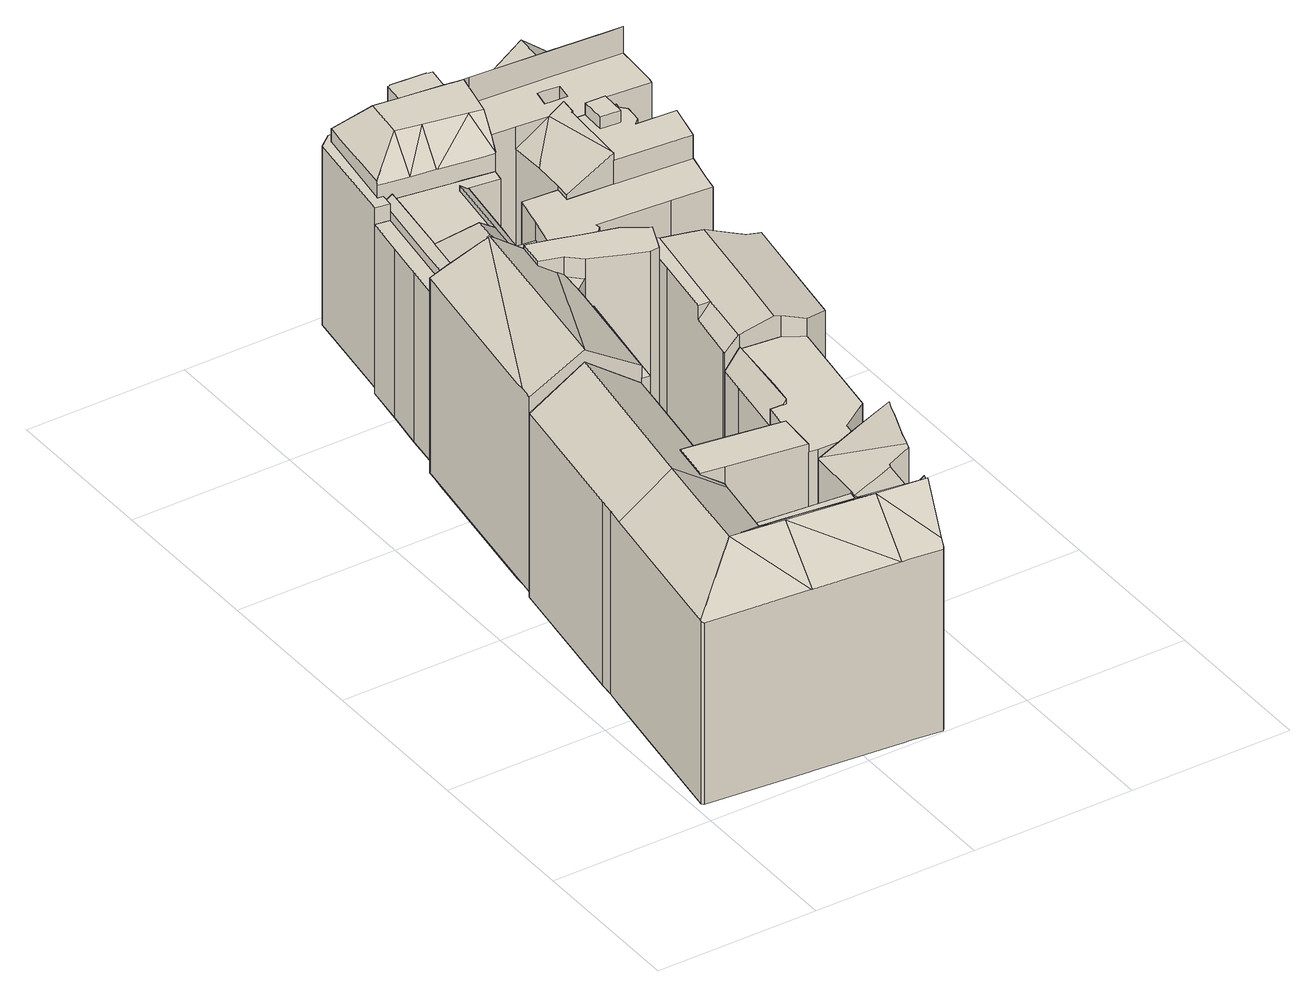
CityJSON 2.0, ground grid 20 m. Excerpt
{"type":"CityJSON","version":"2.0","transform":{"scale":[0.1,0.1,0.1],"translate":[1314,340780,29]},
"CityObjects":{
"building1":{"type":"Building","children":["building1-1","building1-2","building1-3","building1-4","building1-5","building1-6"]},
"building1-1":{"type":"BuildingPart","attributes":{"measuredHeight":24.8,"roofType":"PULTDACH","HoeheDach":"55","NiedrigsteTraufeDesGebaeudes":"52","Blattnummer":"102081","HoeheGrund":"30"},"parents":["building1"],"geometry":[{"type":"Solid","lod":"2","boundaries":[[[[0,1,2,3]],[[3,2,4,5]],[[5,4,6,7]],[[8,9,10,1,0]],[[8,11,7,6,12,9]],[[11,8,0,3,5,7]],[[10,9,12,6,4,2,1]]]]}]},
"building1-2":{"type":"BuildingPart","attributes":{"measuredHeight":22.39,"roofType":"FLACHDACH","HoeheDach":"53","NiedrigsteTraufeDesGebaeudes":"53","Blattnummer":"102081","HoeheGrund":"30"},"parents":["building1"],"geometry":[{"type":"Solid","lod":"2","boundaries":[[[[13,14,15,16]],[[17,18,19,20]],[[20,19,14,13]],[[19,18,15,14]],[[18,17,16,15]],[[17,20,13,16]]]]}]},
"building1-3":{"type":"BuildingPart","attributes":{"measuredHeight":28.14,"roofType":"SATTELDACH","HoeheDach":"58","NiedrigsteTraufeDesGebaeudes":"53","Blattnummer":"102081","HoeheGrund":"29"},"parents":["building1"],"geometry":[{"type":"Solid","lod":"2","boundaries":[[[[21,22,23,24,25,26]],[[27,28,29,30,31,32]],[[33,34,35,36,37,38]],[[39,40,41,42,43,44]],[[45,46,47,48,49,20]],[[50,51,52,53,54,55]],[[56,57,58,59,53,52]],[[60,61,62,63,64,65]],[[66,67,68,69,70,59,58,71,55,54,72]],[[54,53,59,70,73,20,49,74,75,76,72]],[[72,76,75,77,78,79,80]],[[81,82,72,80,83]],[[77,75,60,65,84,85,78]],[[82,86,66,72]],[[74,49,48,87,88,44,43,42,61,60,75]],[[89,66,86]],[[89,90,67,66]],[[67,91,68]],[[92,93,94,95,96,67,90]],[[97,98,33,38,99,100,101,91,67]],[[96,97,67]],[[99,102,103,100]],[[102,104,26,25,27,32,105,103]],[[25,24,106,107,108,28,27]],[[98,109,34,33]],[[110,81,83,111]],[[112,85,84,113]],[[113,84,65,64]],[[50,55,71,114]],[[114,71,58,57]],[[62,61,42,41]],[[39,44,88,115]],[[115,88,87,116]],[[116,87,48,47]],[[117,95,94,118]],[[118,94,93,119]],[[120,105,32,31]],[[21,26,104,121]],[[29,28,108,122]],[[122,108,107,123]],[[123,107,106,124]],[[124,106,24,23]],[[35,34,109,125]],[[83,80,79,78,85,112,126,127,128,111]],[[68,91,101,129,130,131,132,69]],[[133,134,135,136,137,119,93,92,90,89,86,82,81,110]],[[96,95,117,138,139,140,125,109,98,97]],[[123,124,23,22,21,121,141,142,37,36,35,125,140,139,138,117,118,119,137,136,135,134,133,110,111,128,127,126,112,113,64,63,62,41,40,39,115,116,47,46,45,143,144,132,131,130,129,145,146,120,31,30,29,122],[56,52,51,50,114,57]],[[132,144,143,45,20,73,70,69]],[[101,100,103,105,120,146,145,129]],[[37,142,141,121,104,102,99,38]]]]}]},
"building1-4":{"type":"BuildingPart","attributes":{"measuredHeight":24.5,"roofType":"FLACHDACH","HoeheDach":"54","NiedrigsteTraufeDesGebaeudes":"54","Blattnummer":"102081","HoeheGrund":"29"},"parents":["building1"],"geometry":[{"type":"Solid","lod":"2","boundaries":[[[[147,148,149,150,151,152,153,154,29,31,155]],[[156,157,158,159,160,161,162,163,164,165,166]],[[166,165,148,147]],[[165,164,149,148]],[[164,163,150,149]],[[163,162,151,150]],[[162,161,152,151]],[[161,160,153,152]],[[160,159,154,153]],[[159,158,29,154]],[[158,157,31,29]],[[157,156,155,31]],[[156,166,147,155]]]]}]},
"building1-5":{"type":"BuildingPart","attributes":{"measuredHeight":24.99,"roofType":"FLACHDACH","HoeheDach":"55","NiedrigsteTraufeDesGebaeudes":"55","Blattnummer":"102081","HoeheGrund":"30"},"parents":["building1"],"geometry":[{"type":"Solid","lod":"2","boundaries":[[[[167,168,169,170]],[[171,172,168,167]],[[173,174,175,176,172,171]],[[174,177,178,179,180,175]],[[181,179,178,182,170,169]],[[177,174,173,171,167,170,182,178]],[[172,176,175,180,179,181,169,168]]]]}]},
"building1-6":{"type":"BuildingPart","attributes":{"measuredHeight":4.53,"roofType":"FLACHDACH","HoeheDach":"34","NiedrigsteTraufeDesGebaeudes":"34","Blattnummer":"102081","HoeheGrund":"30"},"parents":["building1"],"geometry":[{"type":"Solid","lod":"2","boundaries":[[[[183,184,185,186,187,188]],[[189,190,191,192,193,194]],[[194,193,184,183]],[[193,192,185,184]],[[192,191,186,185]],[[191,190,187,186]],[[190,189,188,187]],[[189,194,183,188]]]]}]},
"building2":{"type":"Building","children":["building2-1","building2-2","building2-3","building2-4","building2-5","building2-6","building2-7"]},
"building2-1":{"type":"BuildingPart","attributes":{"measuredHeight":20.44,"roofType":"FLACHDACH","HoeheDach":"55","NiedrigsteTraufeDesGebaeudes":"55","Blattnummer":"102081","HoeheGrund":"34"},"parents":["building2"],"geometry":[{"type":"Solid","lod":"2","boundaries":[[[[195,196,197,198]],[[199,200,201,202]],[[202,201,196,195]],[[201,200,197,196]],[[200,199,198,197]],[[199,202,195,198]]]]}]},
"building2-2":{"type":"BuildingPart","attributes":{"measuredHeight":21.63,"roofType":"FLACHDACH","HoeheDach":"56","NiedrigsteTraufeDesGebaeudes":"56","Blattnummer":"102081","HoeheGrund":"35"},"parents":["building2"],"geometry":[{"type":"Solid","lod":"2","boundaries":[[[[203,204,205,206,207,208,209,210]],[[211,212,213,214,215,216,217,218]],[[218,217,204,203]],[[217,216,205,204]],[[216,215,206,205]],[[215,214,207,206]],[[214,213,208,207]],[[213,212,209,208]],[[212,211,210,209]],[[211,218,203,210]]]]}]},
"building2-3":{"type":"BuildingPart","attributes":{"measuredHeight":22.64,"roofType":"FLACHDACH","HoeheDach":"54","NiedrigsteTraufeDesGebaeudes":"54","Blattnummer":"102081","HoeheGrund":"31"},"parents":["building2"],"geometry":[{"type":"Solid","lod":"2","boundaries":[[[[219,220,221,222,223,224]],[[225,226,227,228,229,230]],[[230,229,220,219]],[[229,228,221,220]],[[228,227,222,221]],[[227,226,223,222]],[[226,225,224,223]],[[225,230,219,224]]]]}]},
"building2-4":{"type":"BuildingPart","attributes":{"measuredHeight":21.76,"roofType":"FLACHDACH","HoeheDach":"53","NiedrigsteTraufeDesGebaeudes":"53","Blattnummer":"102081","HoeheGrund":"32"},"parents":["building2"],"geometry":[{"type":"Solid","lod":"2","boundaries":[[[[231,232,233,234,235,236]],[[237,238,239,240,241,242]],[[242,241,232,231]],[[241,240,233,232]],[[240,239,234,233]],[[239,238,235,234]],[[238,237,236,235]],[[237,242,231,236]]]]}]},
"building2-5":{"type":"BuildingPart","attributes":{"measuredHeight":22.94,"roofType":"FLACHDACH","HoeheDach":"55","NiedrigsteTraufeDesGebaeudes":"55","Blattnummer":"102081","HoeheGrund":"33"},"parents":["building2"],"geometry":[{"type":"Solid","lod":"2","boundaries":[[[[243,244,245,246,247,248,249,250,251,252,253,254,255,256,257,258,259]],[[260,261,262,263,264,265,266,267,268,269,270,271,272,273,274,275,276]],[[276,275,244,243]],[[275,274,245,244]],[[274,273,246,245]],[[273,272,247,246]],[[272,271,248,247]],[[271,270,249,248]],[[270,269,250,249]],[[269,268,251,250]],[[268,267,252,251]],[[267,266,253,252]],[[266,265,254,253]],[[265,264,255,254]],[[264,263,256,255]],[[263,262,257,256]],[[262,261,258,257]],[[261,260,259,258]],[[260,276,243,259]]]]}]},
"building2-6":{"type":"BuildingPart","attributes":{"measuredHeight":28.4,"roofType":"FLACHDACH","HoeheDach":"59","NiedrigsteTraufeDesGebaeudes":"55","Blattnummer":"102081","HoeheGrund":"31"},"parents":["building2"],"geometry":[{"type":"Solid","lod":"2","boundaries":[[[[277,278,279,280]],[[278,281,279]],[[282,281,278,277]],[[283,279,281,284]],[[285,286,287,288]],[[289,290,291,292]],[[292,291,293,294]],[[284,281,295,296]],[[296,295,297]],[[298,299,297]],[[300,301,302,303]],[[284,296,297,299,302,301,304,305,306,307,283]],[[308,309,310,294,293,282,277,280,311,312]],[[313,306,305,304,301,300,314,315,316,288,287]],[[303,317,318,289,292,294,310,309,308,312,319,285,288,316,315,314,300]],[[280,279,320,313,287,286,321,311]],[[311,321,286,285,319,312]],[[289,318,317,299,298,322,290]],[[303,302,299,317]],[[283,307,306,313,320,279]],[[293,291,290,322,298,297,295,281,282]]]]}]},
"building2-7":{"type":"BuildingPart","attributes":{"measuredHeight":27.66,"roofType":"FLACHDACH","HoeheDach":"61","NiedrigsteTraufeDesGebaeudes":"55","Blattnummer":"102081","HoeheGrund":"33"},"parents":["building2"],"geometry":[{"type":"Solid","lod":"2","boundaries":[[[[323,324,325,326,327]],[[328,329,330,331]],[[332,325,324]],[[333,332,324]],[[334,335,329,328]],[[334,336,337,335]],[[338,339,332,333]],[[340,341,342,343,344,345,346,336]],[[347,348,349,350,351,352]],[[353,354,355,339]],[[356,340,357]],[[358,359,340]],[[356,360,358,340]],[[336,346,337]],[[352,344,343,347]],[[359,341,340]],[[361,351,350,362]],[[362,350,349,363]],[[363,349,348,364]],[[329,335,337,346,345,365,366,367,368,369,330]],[[370,371,372,373,374,375,376,377,338,333,324,323,327,378]],[[327,326,379,380,331,330,369,381,382,383,384,378]],[[385,386,387,388,375,374,373,372,371,370,378,384,383,382,381,369,368,367,366,365,389,361,362,363,364,390,391,392,393,394]],[[325,328,331,380,379,326]],[[332,339,355,356,357,334,328,325]],[[341,359,358,360,394,393,392,391,342]],[[354,387,386,385,394,360,356,355]],[[353,376,375,388,387,354]],[[342,391,390,364,348,347,343]],[[345,344,352,351,361,389,365]],[[357,340,336,334]],[[377,376,353,339,338]]]]}]},
"building3":{"type":"Building","children":["building3-1","building3-2","building3-3","building3-4","building3-5","building3-6","building3-7","building3-8"]},
"building3-1":{"type":"BuildingPart","attributes":{"measuredHeight":4.7,"roofType":"FLACHDACH","HoeheDach":"35","NiedrigsteTraufeDesGebaeudes":"35","Blattnummer":"102081","HoeheGrund":"30"},"parents":["building3"],"geometry":[{"type":"Solid","lod":"2","boundaries":[[[[186,395,396,187]],[[397,398,399,400]],[[400,399,395,186]],[[399,398,396,395]],[[398,397,187,396]],[[397,400,186,187]]]]}]},
"building3-2":{"type":"BuildingPart","attributes":{"measuredHeight":27.1,"roofType":"FLACHDACH","HoeheDach":"57","NiedrigsteTraufeDesGebaeudes":"57","Blattnummer":"102081","HoeheGrund":"30"},"parents":["building3"],"geometry":[{"type":"Solid","lod":"2","boundaries":[[[[401,402,403,404]],[[404,403,405,406]],[[406,405,407,408]],[[408,407,409,410]],[[410,409,411,412]],[[412,411,413,414]],[[414,413,415,416]],[[416,415,417,418]],[[419,420,421,422]],[[422,421,402,401]],[[423,424,425,426,420,419]],[[424,427,418,417,428,425]],[[418,427,424,423,419,422,401,404,406,408,410,412,414,416]],[[421,420,426,425,428,417,415,413,411,409,407,405,403,402]]]]}]},
"building3-3":{"type":"BuildingPart","attributes":{"measuredHeight":8.06,"roofType":"FLACHDACH","HoeheDach":"38","NiedrigsteTraufeDesGebaeudes":"38","Blattnummer":"102081","HoeheGrund":"30"},"parents":["building3"],"geometry":[{"type":"Solid","lod":"2","boundaries":[[[[429,430,431,432,433,434,435,436]],[[437,438,439,440,441,442,443,444]],[[444,443,430,429]],[[443,442,431,430]],[[442,441,432,431]],[[441,440,433,432]],[[440,439,434,433]],[[439,438,435,434]],[[438,437,436,435]],[[437,444,429,436]]]]}]},
"building3-4":{"type":"BuildingPart","attributes":{"measuredHeight":7.41,"roofType":"FLACHDACH","HoeheDach":"37","NiedrigsteTraufeDesGebaeudes":"37","Blattnummer":"102081","HoeheGrund":"30"},"parents":["building3"],"geometry":[{"type":"Solid","lod":"2","boundaries":[[[[445,446,431,430]],[[447,448,449,450]],[[450,449,446,445]],[[449,448,431,446]],[[448,447,430,431]],[[447,450,445,430]]]]}]},
"building3-5":{"type":"BuildingPart","attributes":{"measuredHeight":23.41,"roofType":"FLACHDACH","HoeheDach":"53","NiedrigsteTraufeDesGebaeudes":"53","Blattnummer":"102081","HoeheGrund":"30"},"parents":["building3"],"geometry":[{"type":"Solid","lod":"2","boundaries":[[[[451,452,453,454,455]],[[456,457,458,459,460]],[[460,459,452,451]],[[459,458,453,452]],[[458,457,454,453]],[[457,456,455,454]],[[456,460,451,455]]]]}]},
"building3-6":{"type":"BuildingPart","attributes":{"measuredHeight":24.53,"roofType":"FLACHDACH","HoeheDach":"55","NiedrigsteTraufeDesGebaeudes":"55","Blattnummer":"102081","HoeheGrund":"30"},"parents":["building3"],"geometry":[{"type":"Solid","lod":"2","boundaries":[[[[461,462,463]],[[464,465,466]],[[464,463,462,465]],[[465,462,461,466]],[[466,461,463,464]]]]}]},
"building3-7":{"type":"BuildingPart","attributes":{"measuredHeight":29.01,"roofType":"SATTELDACH","HoeheDach":"59","NiedrigsteTraufeDesGebaeudes":"55","Blattnummer":"102081","HoeheGrund":"30"},"parents":["building3"],"geometry":[{"type":"Solid","lod":"2","boundaries":[[[[467,468,469,470,471,472]],[[469,473,474,475,476,477,470]],[[478,479,480,481,468,467]],[[482,483,484,485,479,478]],[[486,474,473,487]],[[488,481,480,489]],[[490,485,484,491]],[[491,484,483,454]],[[454,483,482,453]],[[491,454,453,492,493,494,495,496,497,498,486,487,499,500,488,489,501,490]],[[472,471,470,477,476,475,474,486,498,497,496,495,494,493]],[[469,468,481,488,500,499,487,473]],[[492,453,482,478,467,472,493]],[[479,485,490,501,489,480]]]]}]},
"building3-8":{"type":"BuildingPart","attributes":{"measuredHeight":27.05,"roofType":"SATTELDACH","HoeheDach":"57","NiedrigsteTraufeDesGebaeudes":"54","Blattnummer":"102081","HoeheGrund":"30"},"parents":["building3"],"geometry":[{"type":"Solid","lod":"2","boundaries":[[[[502,503,504,505,506]],[[503,507,508,509,510,511]],[[512,513,514,515,516,517,518,519,520]],[[5,506,505,521]],[[522,510,509,523]],[[523,509,508,524]],[[503,511,504]],[[525,517,516,526]],[[526,516,515,527]],[[527,515,514,528]],[[528,514,513,529]],[[529,513,512,530]],[[527,528,529,530,531,7,532,5,521,533,522,523,524,534,535,536,525,526]],[[518,517,525,536,535,537]],[[531,530,512,520,538,7]],[[507,537,535,534,524,508]],[[532,7,538,502,506,5]],[[505,504,511,510,522,533,521]],[[538,520,519,518,537,507,503,502]]]]}]},
"building4":{"type":"Building","children":["building4-1","building4-2","building4-3","building4-4","building4-5"]},
"building4-1":{"type":"BuildingPart","attributes":{"measuredHeight":27.36,"roofType":"FLACHDACH","HoeheDach":"60","NiedrigsteTraufeDesGebaeudes":"60","Blattnummer":"102081","HoeheGrund":"33"},"parents":["building4"],"geometry":[{"type":"Solid","lod":"2","boundaries":[[[[539,540,541,542]],[[543,544,545,546]],[[546,545,540,539]],[[545,544,541,540]],[[544,543,542,541]],[[543,546,539,542]]]]}]},
"building4-2":{"type":"BuildingPart","attributes":{"measuredHeight":10.76,"roofType":"FLACHDACH","HoeheDach":"41","NiedrigsteTraufeDesGebaeudes":"41","Blattnummer":"102081","HoeheGrund":"31"},"parents":["building4"],"geometry":[{"type":"Solid","lod":"2","boundaries":[[[[547,548,549,550,551,552]],[[553,554,555,556,557,558]],[[558,557,548,547]],[[557,556,549,548]],[[556,555,550,549]],[[555,554,551,550]],[[554,553,552,551]],[[553,558,547,552]]]]}]},
"building4-3":{"type":"BuildingPart","attributes":{"measuredHeight":26.76,"roofType":"FLACHDACH","HoeheDach":"59","NiedrigsteTraufeDesGebaeudes":"59","Blattnummer":"102081","HoeheGrund":"32"},"parents":["building4"],"geometry":[{"type":"Solid","lod":"2","boundaries":[[[[559,560,561,562,563,564,565,566,567,568,569,570,571]],[[572,573,574,575,576,577,578,579,580,581,582,583,584]],[[584,583,560,559]],[[583,582,561,560]],[[582,581,562,561]],[[581,580,563,562]],[[580,579,564,563]],[[579,578,565,564]],[[578,577,566,565]],[[577,576,567,566]],[[576,575,568,567]],[[575,574,569,568]],[[574,573,570,569]],[[573,572,571,570]],[[572,584,559,571]]]]}]},
"building4-4":{"type":"BuildingPart","attributes":{"measuredHeight":25.04,"roofType":"FLACHDACH","HoeheDach":"56","NiedrigsteTraufeDesGebaeudes":"56","Blattnummer":"102081","HoeheGrund":"31"},"parents":["building4"],"geometry":[{"type":"Solid","lod":"2","boundaries":[[[[585,586,587,588,589,590,591,592,593,594,595,596,597,598,599,600,601]],[[602,603,604,605,606,607,608,609,610,611,612,613,614,615,616,617,618]],[[618,617,586,585]],[[617,616,587,586]],[[616,615,588,587]],[[615,614,589,588]],[[614,613,590,589]],[[613,612,591,590]],[[612,611,592,591]],[[611,610,593,592]],[[610,609,594,593]],[[609,608,595,594]],[[608,607,596,595]],[[607,606,597,596]],[[606,605,598,597]],[[605,604,599,598]],[[604,603,600,599]],[[603,602,601,600]],[[602,618,585,601]]]]}]},
"building4-5":{"type":"BuildingPart","attributes":{"measuredHeight":30.01,"roofType":"FLACHDACH","HoeheDach":"62","NiedrigsteTraufeDesGebaeudes":"56","Blattnummer":"102081","HoeheGrund":"32"},"parents":["building4"],"geometry":[{"type":"Solid","lod":"2","boundaries":[[[[619,620,621,622,623,624]],[[621,625,622]],[[626,627,628]],[[629,627,626]],[[621,630,625]],[[631,630,354,632]],[[633,634,635,636]],[[636,635,637,638]],[[639,624,623,640]],[[641,619,624,639]],[[642,643,644,645]],[[646,647,648,649]],[[650,651,652,653]],[[654,655,656,657]],[[658,659,660,661]],[[661,660,662,663]],[[663,662,664,665]],[[665,664,666,667]],[[668,669,670,671,672,666,664,662,660,659,673,629,626,628,637,635,634,674]],[[665,667,675,654,657,676,677,678,679,680,681,682,683,641,639,640,684,631,632,685,633,636,638,686,687,688,689,658,661,663],[690,642,645,691,650,653]],[[628,627,629,673,659,658,689,688,687,686,638,637]],[[681,680,679,678,692,693,694,649,648,695,682]],[[696,697,698,699,700,672,671,670,669,668,674,701]],[[630,621,702,646,649,694,693,692,703,704,656,655,700,699,698,697,696,701,354],[643,705,652,651,706,644]],[[620,695,648,647,707,621]],[[623,622,625,630,631,684,640]],[[700,655,654,675,667,666,672]],[[657,656,704,676]],[[678,677,676,704,703,692]],[[706,651,650,691,645,644]],[[690,653,652,705,643,642]],[[707,647,646,702,621]],[[641,683,682,695,620,619]],[[354,701,674,634,633,685,632]]]]}]}
},
"vertices":[
[278,304,8],[278,304,227],[290,382,227],[290,382,8],[295,416,227],[295,416,8],[313,414,253],[313,414,8],[298,303,8],[298,303,256],[298,303,255],[303,334,8],[303,334,255],
[159,152,14],[272,142,14],[270,123,14],[157,134,14],[157,134,238],[270,123,238],[272,142,238],[159,152,238],
[338,131,5],[340,137,5],[346,156,5],[346,156,279],[340,137,279],[338,131,278],[281,214,239],[325,213,260],[325,213,5],[281,214,5],[279,214,5],[279,214,238],[316,77,276],[322,77,279],[322,77,5],[316,77,5],[303,77,5],[303,77,277],[178,279,5],[196,396,5],[201,432,5],[201,432,238],[196,396,238],[178,279,239],[159,152,5],[170,224,5],[171,230,5],[171,230,239],[170,224,238],[112,87,5],[115,113,5],[115,114,5],[115,114,265],[115,113,265],[112,87,285],[116,114,5],[141,111,5],[141,111,265],[116,114,265],[135,442,286],[202,434,238],[202,434,5],[135,442,5],[70,450,5],[70,450,240],[149,82,286],[256,70,286],[177,132,247],[157,134,247],[158,146,238],[138,84,285],[83,89,286],[158,147,238],[137,225,262],[103,227,286],[92,155,286],[69,229,262],[38,231,240],[28,162,240],[9,32,240],[11,29,238],[139,17,238],[9,31,239],[44,271,240],[42,253,240],[140,17,238],[143,234,258],[150,283,258],[246,7,238],[247,7,238],[264,124,245],[259,6,238],[296,2,238],[297,4,239],[298,4,239],[300,12,245],[317,63,286],[320,72,279],[305,89,268],[271,128,242],[270,123,245],[313,128,264],[271,133,241],[314,131,265],[272,142,241],[357,185,279],[363,202,279],[367,211,279],[321,74,279],[11,29,5],[9,31,5],[42,253,5],[44,271,5],[138,84,5],[150,283,5],[143,234,5],[298,4,5],[297,4,5],[296,2,5],[272,142,5],[314,131,5],[367,211,5],[363,202,5],[357,185,5],[321,74,5],[38,231,5],[28,162,5],[9,32,5],[270,123,5],[264,124,5],[177,132,5],[157,134,5],[139,17,5],[140,17,5],[246,7,5],[247,7,5],[259,6,5],[300,12,5],[317,63,5],[320,72,5],[313,128,5],[305,89,5],[158,147,5],[158,146,5],[271,128,5],[271,133,5],
[272,265,5],[278,304,5],[298,303,5],[313,414,5],[362,409,5],[385,394,5],[365,259,5],[328,233,5],[268,216,5],[268,216,250],[279,214,250],[325,213,250],[328,233,250],[365,259,250],[385,394,250],[362,409,250],[313,414,250],[298,303,250],[278,304,250],[272,265,250],
[143,234,10],[143,234,260],[150,283,260],[150,283,10],[171,230,10],[171,230,260],[266,216,10],[268,216,10],[268,216,260],[266,216,260],[270,240,10],[272,265,10],[272,265,260],[270,240,260],[178,279,260],[178,279,10],
[290,382,9],[196,396,9],[201,432,9],[211,431,9],[296,420,9],[295,416,9],[295,416,55],[296,420,55],[211,431,55],[201,432,55],[196,396,55],[290,382,55],
[202,969,54],[203,970,54],[222,969,54],[223,968,54],[223,968,259],[222,969,259],[203,970,259],[202,969,259],
[302,944,57],[272,946,57],[265,954,57],[268,954,57],[272,958,57],[296,957,57],[300,953,57],[304,952,57],[304,952,273],[300,953,273],[296,957,273],[272,958,273],[268,954,273],[265,954,273],[272,946,273],[302,944,273],
[212,659,19],[219,710,19],[249,706,19],[241,671,19],[237,654,19],[237,652,19],[237,652,245],[237,654,245],[241,671,245],[249,706,245],[219,710,245],[212,659,245],
[143,823,27],[123,686,27],[105,691,27],[110,728,27],[118,777,27],[125,826,27],[125,826,244],[118,777,244],[110,728,244],[105,691,244],[123,686,244],[143,823,244],
[202,969,35],[223,968,35],[229,961,35],[231,957,35],[234,956,35],[226,949,35],[155,953,35],[138,840,35],[145,839,35],[143,823,35],[125,826,35],[143,952,35],[159,965,35],[185,963,35],[187,960,35],[190,959,35],[195,963,35],[195,963,265],[190,959,265],[187,960,265],[185,963,265],[159,965,265],[143,952,265],[125,826,265],[143,823,265],[145,839,265],[138,840,265],[155,953,265],[226,949,265],[234,956,265],[231,957,265],[229,961,265],[223,968,265],[202,969,265],
[168,672,304],[171,696,304],[141,736,265],[133,682,265],[211,726,265],[202,662,265],[141,736,258],[211,726,258],[143,823,20],[143,823,257],[145,839,257],[145,839,20],[219,710,20],[219,710,257],[212,659,257],[212,659,20],[204,661,263],[204,661,20],[223,811,265],[223,811,258],[232,810,258],[234,810,257],[234,810,258],[274,820,20],[274,820,258],[271,805,258],[271,805,20],[237,826,258],[226,827,258],[155,837,258],[153,821,258],[133,682,20],[168,672,20],[202,662,20],[123,686,257],[123,686,20],[155,837,265],[237,826,20],[226,827,20],[155,837,20],[234,810,20],[222,725,20],[130,738,20],[153,821,265],[130,738,257],[222,725,257],
[145,839,281],[175,834,281],[181,873,315],[139,843,284],[138,840,281],[189,925,315],[192,951,282],[155,953,282],[155,952,283],[212,867,315],[206,830,281],[220,921,315],[193,951,282],[221,924,312],[224,949,282],[207,830,281],[265,857,315],[274,917,312],[278,945,312],[272,946,312],[271,947,312],[227,950,312],[226,949,312],[224,949,312],[271,947,281],[265,954,271],[261,959,265],[239,960,265],[234,956,271],[227,950,281],[275,821,282],[278,834,295],[282,854,315],[295,912,315],[273,915,315],[301,944,283],[278,945,283],[302,944,283],[234,956,38],[239,960,38],[261,959,38],[265,954,38],[226,949,38],[224,949,38],[193,951,38],[192,951,38],[155,953,38],[145,839,38],[175,834,38],[206,830,38],[207,830,38],[259,822,38],[274,820,38],[274,820,281],[259,822,281],[138,840,38],[144,880,284],[151,930,283],[155,952,38],[151,930,38],[144,880,38],[139,843,38],[295,912,38],[282,854,38],[278,834,38],[275,821,38],[227,950,38],[271,947,38],[272,946,38],[278,945,38],[301,944,38],[302,944,38],
[233,572,9],[318,560,9],[296,420,56],[318,560,56],[233,572,56],[211,431,56],
[199,627,12],[199,627,283],[204,661,283],[204,661,12],[212,659,283],[212,659,12],[237,652,283],[237,652,12],[266,643,283],[266,643,12],[280,639,283],[280,639,12],[305,632,283],[305,632,12],[335,613,283],[335,613,12],[320,578,283],[320,578,12],[243,603,12],[243,603,283],[227,619,283],[227,619,12],[285,586,12],[308,577,12],[308,577,283],[285,586,283],[314,577,12],[314,577,283],
[512,600,11],[485,529,11],[437,559,11],[419,561,11],[433,623,11],[435,632,11],[483,612,11],[497,606,11],[497,606,92],[483,612,92],[435,632,92],[433,623,92],[419,561,92],[437,559,92],[485,529,92],[512,600,92],
[451,437,11],[419,442,11],[485,529,85],[437,559,85],[419,442,85],[451,437,85],
[211,431,11],[201,432,11],[202,434,11],[223,573,11],[233,572,11],[233,572,245],[223,573,245],[202,434,245],[201,432,245],[211,431,245],
[243,603,258],[227,619,258],[225,589,258],[225,589,13],[227,619,13],[243,603,13],
[135,442,302],[168,672,302],[167,672,301],[73,466,261],[72,458,261],[70,450,261],[123,686,273],[105,691,261],[104,681,261],[101,663,261],[74,478,261],[135,442,301],[220,621,265],[199,627,278],[204,661,278],[202,434,260],[223,573,259],[225,589,259],[227,619,260],[105,691,11],[123,686,11],[204,661,11],[199,627,11],[227,619,11],[225,589,11],[135,442,11],[70,450,11],[72,458,11],[73,466,11],[74,478,11],[101,663,11],[104,681,11],[167,672,11],[168,672,11],[220,621,11],
[311,414,269],[321,482,269],[306,483,250],[296,420,250],[295,416,250],[341,609,269],[335,613,269],[320,578,269],[318,560,269],[306,483,269],[362,409,277],[385,394,273],[413,402,268],[419,442,268],[437,559,268],[419,561,271],[381,584,279],[365,478,279],[354,410,279],[296,420,8],[318,560,8],[320,578,8],[335,613,8],[419,561,8],[437,559,8],[419,442,8],[413,402,8],[385,394,8],[362,409,8],[354,410,8],[311,414,8],[306,483,8],[341,609,8],[371,591,8],[381,584,8],[371,591,276],[313,414,269],
[379,807,39],[404,806,39],[403,775,39],[378,777,39],[378,777,313],[403,775,313],[404,806,313],[379,807,313],
[391,661,16],[441,657,16],[435,632,16],[433,623,16],[419,561,16],[371,591,16],[371,591,124],[419,561,124],[433,623,124],[435,632,124],[441,657,124],[391,661,124],
[379,807,31],[378,777,31],[403,775,31],[404,806,31],[417,805,31],[416,799,31],[423,791,31],[421,770,31],[414,763,31],[464,760,31],[453,713,31],[357,720,31],[363,808,31],[363,808,298],[357,720,298],[453,713,298],[464,760,298],[414,763,298],[421,770,298],[423,791,298],[416,799,298],[417,805,298],[404,806,298],[403,775,298],[378,777,298],[379,807,298],
[453,713,18],[445,677,18],[441,657,18],[391,661,18],[300,667,18],[300,661,18],[280,639,18],[266,643,18],[266,646,18],[268,655,18],[241,671,18],[249,706,18],[258,746,18],[260,746,18],[302,743,18],[300,723,18],[357,720,18],[357,720,268],[300,723,268],[302,743,268],[260,746,268],[258,746,268],[249,706,268],[241,671,268],[268,655,268],[266,646,268],[266,643,268],[280,639,268],[300,661,268],[300,667,268],[391,661,268],[441,657,268],[445,677,268],[453,713,268],
[357,720,308],[357,723,308],[348,829,295],[304,782,273],[302,743,274],[300,723,274],[308,832,267],[391,918,305],[394,951,305],[360,953,278],[427,949,278],[308,832,295],[308,832,29],[278,834,29],[302,944,29],[302,944,289],[304,952,282],[304,952,29],[305,957,278],[305,957,29],[300,723,29],[302,743,29],[357,720,29],[361,871,29],[361,871,295],[357,851,295],[357,851,29],[366,828,295],[366,828,308],[364,808,308],[364,808,295],[385,849,29],[385,849,295],[388,869,295],[388,869,29],[474,827,29],[474,827,295],[473,821,295],[473,821,29],[451,947,29],[451,947,278],[473,946,278],[473,946,29],[482,945,278],[482,945,29],[482,941,281],[482,941,29],[481,929,291],[481,929,29],[355,891,329],[371,890,329],[389,889,329],[423,887,329],[478,883,329],[428,949,278],[291,895,329],[478,883,29],[418,825,29],[418,824,29],[417,805,29],[404,806,29],[379,807,29],[364,808,29],[363,808,29],[357,723,29],[304,782,29],[291,895,29],[360,953,29],[394,951,29],[427,949,29],[428,949,29],[369,871,29],[367,850,29],[417,805,295],[404,806,295],[379,807,295],[363,808,307],[355,891,295],[371,890,295],[389,889,295],[423,887,295],[478,883,295],[291,895,295],[350,829,295],[418,824,295],[418,825,295],[369,871,295],[367,850,295],[350,829,297]
]}
